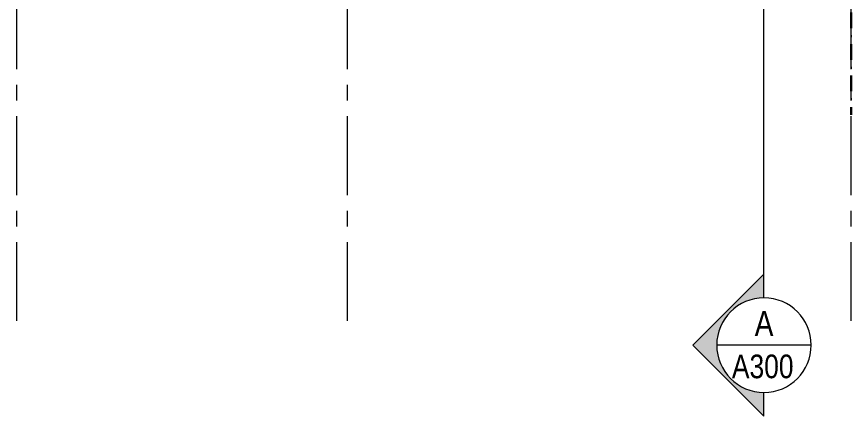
# Model space of a CAD drawing. Header units: millimetres. Extents: x -9083 to 924194, y -232449 to 321637.
# Drawn here: x 37621 to 48221, y 153033 to 158110 of the extents above; entities that cross this region are included whole.
import ezdxf
from ezdxf.enums import TextEntityAlignment as Align

# ---------------------------------------------------------------- set-up
doc = ezdxf.new("R2010")
doc.units = ezdxf.units.MM
doc.header["$LTSCALE"] = 400
doc.header["$MEASUREMENT"] = 0
for name, pattern in [('CENTER', [2, 1.25, -0.25, 0.25, -0.25]), ('CENTERX2', [4, 2.5, -0.5, 0.5, -0.5]), ('DASHDOT', [1, 0.5, -0.25, 0, -0.25])]:
    doc.linetypes.add(name, pattern=pattern)
doc.layers.add('AXIES', color=7, linetype='CENTER', lineweight=0, true_color=0x949596)
for name, color, linetype, lineweight in [('PLOT BOWNDARY', 1, 'DASHDOT', 50), ('REFER SECTIONS', 8, 'Continuous', 5), ('TAG ELEVATIONS DETAIL', 8, 'Continuous', 9)]:
    doc.layers.add(name, color=color, linetype=linetype, lineweight=lineweight)
doc.styles.add('arial', font='arial.ttf', dxfattribs={"width": 0.8, "height": 2.2})

# ---------------------------------------------------------------- blocks, each defined once
blk = doc.blocks.new('hjhg')
at = {"layer": 'AXIES', "linetype": 'CENTERX2'}
for p, q in [((6115082.5, 791366), (6115082.5, 816591.3)), ((6119282.5, 791366), (6119282.5, 816591.3)), ((6125682.5, 791366), (6125682.5, 816591.3))]:
    blk.add_line(p, q, dxfattribs=at)
blk = doc.blocks.new('A-SEC-REF-ARROW-1')
at = {"layer": 'TAG ELEVATIONS DETAIL'}
h = blk.add_hatch(color=8, dxfattribs=at)
edge = h.paths.add_edge_path()
edge.add_line((0, 904), (0, 600))
edge.add_ellipse((0, 0), major_axis=(424, 424), ratio=1, start_angle=45, end_angle=135)
edge.add_ellipse((0, 0), major_axis=(424, 424), ratio=1, start_angle=135, end_angle=225)
edge.add_line((0, -600), (0, -904))
edge.add_line((0, -904), (-904, 0))
edge.add_line((-904, 0), (0, 904))
at = {"layer": 'TAG ELEVATIONS DETAIL', "color": 8, "linetype": 'Continuous', "ltscale": 100}
for p, q in [((-904, 0), (0, 904)), ((0, 904), (0, 600)), ((0, -904), (-904, 0)), ((0, -600), (0, -904))]:
    blk.add_line(p, q, dxfattribs=at)
at = {"layer": 'TAG ELEVATIONS DETAIL', "color": 8, "linetype": 'Continuous'}
blk.add_circle((0, 0), 600, dxfattribs=at)
blk = doc.blocks.new('A-SEC-REF-1')
at = {"layer": 'TAG ELEVATIONS DETAIL', "ltscale": 800}
blk.add_line((-600, 0), (600, 0), dxfattribs=at)
at = {"layer": 'TAG ELEVATIONS DETAIL', "linetype": 'Continuous', "style": 'arial', "width": 0.8}
for tag, height, p in [('SECTION-LETTER', 320, (-1, 276)), ('DRAWING-REF', 300, (15, -270))]:
    blk.add_attdef(tag, text='', height=height, dxfattribs=at).set_placement(p, align=Align.MIDDLE)
blk = doc.blocks.new('RTEWR')
at = {"layer": 'TAG ELEVATIONS DETAIL'}
blk.add_line((-24807, 157422), (-24807, 180951), dxfattribs=at)
at = {"layer": 'TAG ELEVATIONS DETAIL', "xscale": -1, "rotation": 180}
blk.add_blockref('A-SEC-REF-ARROW-1', (-24807, 156822), dxfattribs=at)
at = {"layer": 'TAG ELEVATIONS DETAIL'}
ref = blk.add_blockref('A-SEC-REF-1', (-24807, 156822), dxfattribs=dict(at, xscale=-1))
ref.add_attrib('SECTION-LETTER', 'A', dxfattribs={"layer": 'REFER SECTIONS', "linetype": 'Continuous', "height": 320, "style": 'arial', "width": 0.8}).set_placement((-24806, 157097), align=Align.MIDDLE)
ref.add_attrib('DRAWING-REF', 'A300', dxfattribs={"layer": 'REFER SECTIONS', "linetype": 'Continuous', "height": 300, "style": 'arial', "width": 0.8}).set_placement((-24823, 156552), align=Align.MIDDLE)

msp = doc.modelspace()

# ---------------------------------------------------------------- linework, layer by layer
at = {"layer": 'PLOT BOWNDARY', "lineweight": 30}
msp.add_line((48221.20856, 159362.59179), (48221.20856, 156862.59179), dxfattribs=at)

# ---------------------------------------------------------------- block references
at = {"layer": 'AXIES'}
msp.add_blockref('hjhg', (-6077461.30579, -637121.91356), dxfattribs=at)
at = {"layer": 'TAG ELEVATIONS DETAIL'}
msp.add_blockref('RTEWR', (71919.25797, -2885.15), dxfattribs=at)

doc.saveas('drawing.dxf')
